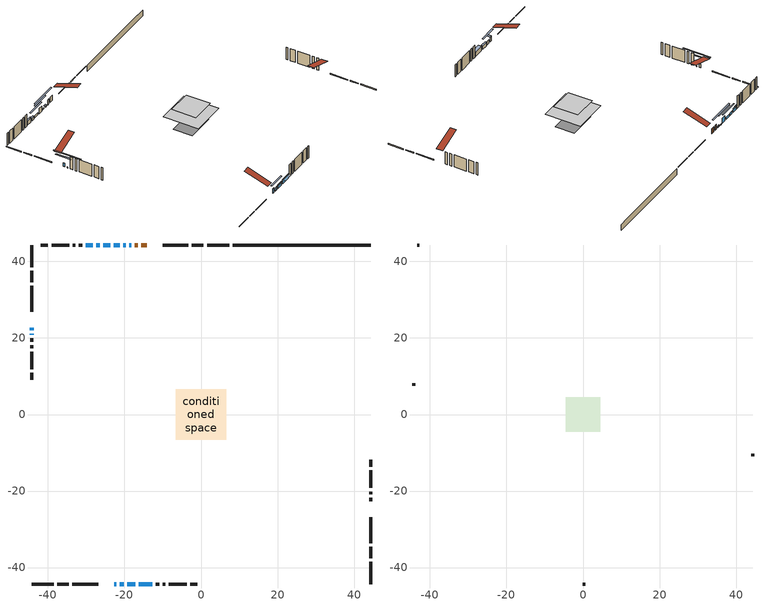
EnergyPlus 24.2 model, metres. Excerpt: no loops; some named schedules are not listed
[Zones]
conditioned space
 floor adiabatic (AdiabaticFloorConstruction): -6.65,-6.65 -6.65,6.65 6.65,6.65 6.65,-6.65 z2.75
 floor foundation (Slab1 construction): -5.33,-3.66 -5.33,3.66 5.33,3.66 5.33,-3.66 z-2.13
 wall outside (RimJoist1 construction): 7.42,44.31 1.58,44.31 / -44.31,-44.31 -38.47,-44.31 / -44.31,44.31 -44.31,38.47 / 44.31,-44.31 44.31,-38.47 z0.31:0.61
 wall outside (RimJoist2 construction): 0.65,44.31 -2.36,44.31 / -37.54,-44.31 -34.53,-44.31 / -44.31,37.54 -44.31,34.53 / 44.31,-37.54 44.31,-34.53 z0.31:0.61
 wall outside (RimJoist3 construction): -3.29,44.31 -10.04,44.31 / -33.6,-44.31 -26.86,-44.31 / -44.31,33.6 -44.31,26.86 / 44.31,-33.6 44.31,-26.86 z0.31:0.61
 wall outside (AdiabaticWallConstruction 1): -14.24,44.31 -15.58,44.31 / -16.5,44.31 -17.36,44.31 z0.31:2.34
 wall outside (AdiabaticWallConstruction): -22.66,-44.31 -22.15,-44.31 z0.31:2.09; -18.29,44.31 -18.8,44.31 z0.31:0.82; -21.22,-44.31 -20.2,-44.31 / -19.28,-44.31 -17.24,-44.31 z0.31:1.58; -44.31,22.66 -44.31,22.04 z0.31:1.84; -19.73,44.31 -20.32,44.31 z0.31:0.65; -44.31,21.12 -44.31,20.82 z0.31:0.66; -16.32,-44.31 -12.76,-44.31 / -28.3,44.31 -30.08,44.31 z0.31:1.83; -21.25,44.31 -22.77,44.31 z0.31:2.34; -23.7,44.31 -25.53,44.31 / -26.46,44.31 -27.37,44.31 z0.31:1.23
 wall outside (Wall1 construction): -31.01,44.31 -31.92,44.31 / -11.83,-44.31 -10.92,-44.31 / -44.31,19.89 -44.31,18.98 / 44.31,-22.65 44.31,-21.74 z0.31:5.19
 wall outside (Wall2 construction): -32.85,44.31 -33.52,44.31 / -9.99,-44.31 -9.32,-44.31 / -44.31,18.05 -44.31,17.38 / 44.31,-20.82 44.31,-20.14 z0.31:5.19
 wall outside (Wall3 construction): -34.45,44.31 -39.08,44.31 / -8.39,-44.31 -3.76,-44.31 / -44.31,16.45 -44.31,11.82 / 44.31,-19.21 44.31,-14.59 z0.31:5.19
 wall outside (Wall4 construction): -40,44.31 -41.86,44.31 / -2.84,-44.31 -0.98,-44.31 / -44.31,10.9 -44.31,9.04 / 44.31,-13.66 44.31,-11.8 z0.31:5.19
 wall foundation (FoundationWall1 construction): 8.35,44.31,-2.13 8.35,44.31,0.31 40.72,44.31,0.31 40.72,44.31,0.23 44.31,44.31,0.23 44.31,44.31,-2.13
 window (WindowConstruction 9): -22.65,-44.31 -22.15,-44.31 z0.31:2.09
 window (WindowConstruction 5): -18.29,44.31 -18.8,44.31 z0.31:0.82
 window (WindowConstruction 6): -21.22,-44.31 -20.2,-44.31 z0.31:1.58
 window (WindowConstruction 7): -19.28,-44.31 -17.24,-44.31 z0.31:1.58
 window (WindowConstruction 8): -44.31,22.65 -44.31,22.05 z0.31:1.83
 window (WindowConstruction 10): -19.73,44.31 -20.32,44.31 z0.31:0.65
 window (WindowConstruction 11): -44.31,21.12 -44.31,20.82 z0.31:0.65
 window (WindowConstruction): -16.32,-44.31 -12.76,-44.31 z0.31:1.83
 window (WindowConstruction 1): -21.25,44.31 -22.77,44.31 z0.31:2.34
 window (WindowConstruction 2): -23.7,44.31 -25.53,44.31 z0.31:1.22
 window (WindowConstruction 3): -26.46,44.31 -27.37,44.31 z0.31:1.22
 window (WindowConstruction 4): -28.3,44.31 -30.08,44.31 z0.31:1.83
 door (Door): -14.24,44.31 -15.58,44.31 z0.31:2.34
 door (Door 1): -16.5,44.31 -17.36,44.31 z0.31:2.34
 ceiling adiabatic (AdiabaticFloorConstruction): 6.65,-6.65 6.65,6.65 -6.65,6.65 -6.65,-6.65 z2.75
attic - vented
 floor to conditioned space (Floor1 construction Reversed): -4.57,-4.57 -4.57,4.57 4.57,4.57 4.57,-4.57 z5.19
 wall outside (Wall5 construction): -42.79,44.31 -43.38,44.31 / -0.05,-44.31 0.54,-44.31 / -44.31,8.11 -44.31,7.52 / 44.31,-10.87 44.31,-10.28 z0.31:5.19
 roof outside (Roof1 construction): -13.31,44.31,5.19 -13.31,35.41,8.16 -10.96,35.41,8.16 -10.96,44.31,5.19; -23.58,-44.31,5.19 -23.58,-35.41,8.16 -25.93,-35.41,8.16 -25.93,-44.31,5.19; -44.31,23.58,5.19 -35.41,23.58,8.16 -35.41,25.93,8.16 -44.31,25.93,5.19; 44.31,-23.58,5.19 35.41,-23.58,8.16 35.41,-25.93,8.16 44.31,-25.93,5.19
shading: -22,-44.31 -22.8,-44.31 -22.8,-45.53 -22,-45.53 z2.24; -19,44.31 -18.09,44.31 -18.09,44.72 -19,44.72 z1.02; -17.56,-44.31 -23.86,-44.31 -23.86,-44.72 -17.56,-44.72 z4.22; -17.04,-44.31 -19.48,-44.31 -19.48,-44.72 -17.04,-44.72 z1.78; -44.31,19.41 -44.31,25.29 -44.72,25.29 -44.72,19.41 z4.47; -25.4,44.31 -14.65,44.31 -14.65,44.72 -25.4,44.72 z5.73; -44.31,15.74 -44.31,26.2 -44.72,26.2 -44.72,15.74 z5.73; -12.61,-44.31 -16.47,-44.31 -16.47,-45.53 -12.61,-45.53 z1.98; -25.41,44.31 -18.61,44.31 -18.61,44.72 -25.41,44.72 z4.98; -28.17,44.31 -21.06,44.31 -21.06,44.72 -28.17,44.72 z3.86; -27.57,44.31 -26.26,44.31 -26.26,44.72 -27.57,44.72 z1.43; -30.28,44.31 -28.1,44.31 -28.1,44.72 -30.28,44.72 z2.04
[Building]
Building 1: Terrain=Suburbs
[Site:Location]
Ottawa Intl AP_ON: Latitude {deg}=45.32; Longitude {deg}=-75.67; Time Zone {hr}=-5; Elevation {m}=115; Keep Site Location Information=Yes
[Site:GroundTemperature:Shallow]
1.18808, -1.19398, -1.38475, -0.254337, 4.28362, 8.80044, 12.7163, 15.1969, 15.4076, 13.3901, 9.57408, 5.19582
[Site:WaterMainsTemperature]
Calculation Method=Schedule; Temperature Schedule=mains temperature schedule
[Material] Roughness=Rough; Thermal Absorptance=0.9
Name | Thickness {m} | Conductivity {W/m-K} | Density {kg/m3} | Specific Heat {J/kg-K} | Solar Absorptance | Visible Absorptance
asphalt or fiberglass shingles | 0.00635 | 0.162714 | 1121.4 | 1465.45 | 0.84 | 0.84
ceiling loosefill ins | 0.169333 | 0.0480833 | 16.02 | 1046.75 | 0.7 | 0.7
ceiling stud and cavity | 0.1397 | 0.0912971 | 65.682 | 1177.47 | 0.7 | 0.7
concrete 4.0 in. | 0.1016 | 1.803125 | 2242.8 | 837.4 | 0.7 | 0.7
concrete 8.0 in. | 0.2032 | 1.803125 | 2242.8 | 837.4 | 0.7 | 0.7
door material | 0.04445 | 0.053851 | 512.64 | 1214.23 | 0.7 | 0.7
exterior vertical ins | 0.00222023 | 0.029427 | 32.04 | 1214.23 | 0.7 | 0.7
floor covering | 0.0127 | 0.0433444 | 54.468 | 1339.84 | 0.6 | 0.6
floor rigid ins; wall rigid ins 1 | 0.512978 | 0.029427 | 32.04 | 1214.23 | 0.7 | 0.7
floor stud and cavity | 0.1397 | 1.75129 | 37.0049 | 1207.88 | 0.7 | 0.7
furniture material conditioned space 1 | 0.1524 | 0.115458 | 640.8 | 1214.23 | 0.6 | 0.6
gypsum board | 0.0127 | 0.160291 | 801 | 837.4 | 0.6 | 0.6
gypsum board 1 | 0.0127 | 0.160291 | 801 | 837.4 | 0.7 | 0.7
osb sheathing 0.5 in. | 0.0127 | 0.115458 | 512.64 | 1214.23 | 0.7 | 0.7
osb sheathing 0.75 in. | 0.01905 | 0.115458 | 512.64 | 1214.23 | 0.7 | 0.7
osb sheathing 2.0 in. | 0.0508 | 0.115458 | 512.64 | 1214.23 | 0.7 | 0.7
rim joist rigid ins; wall rigid ins | 0.051816 | 0.029427 | 32.04 | 1214.23 | 0.7 | 0.7
rim joist stud and cavity | 0.0508 | 0.0451784 | 125.044 | 1163.47 | 0.6 | 0.6
rim joist stud and cavity 1 | 0.0508 | 0.0407728 | 125.044 | 1163.47 | 0.6 | 0.6
rim joist stud and cavity 2 | 0.0508 | 0.0405436 | 125.044 | 1163.47 | 0.6 | 0.6
wall stud and cavity | 0.1397 | 0.163586 | 139.0536 | 1170.24 | 0.7 | 0.7
wall stud and cavity 1 | 0.1397 | 0.244123 | 139.0536 | 1170.24 | 0.7 | 0.7
wall stud and cavity 2 | 0.1397 | 0.215597 | 139.0536 | 1170.24 | 0.7 | 0.7
wall stud and cavity 3 | 0.1397 | 0.258437 | 139.0536 | 1170.24 | 0.7 | 0.7
wall stud and cavity 4 | 0.0889 | 6.1454 | 50.32683 | 1063.81 | 0.6 | 0.6
wall stud and cavity 5 | 0.0889 | 0.380278 | 52.3479 | 1209.89 | 0.7 | 0.7
wall stud and cavity 6 | 0.0889 | 0.391764 | 83.0341 | 1211.67 | 0.7 | 0.7
wood siding | 0.0254 | 0.102417 | 544.68 | 1172.36 | 0.4 | 0.4
wood siding 1 | 0.00254 | 0.102417 | 544.68 | 1172.36 | 0.4 | 0.4
wood siding 2; wood siding 3; wood siding 4 | 0.0254 | 0.102417 | 544.68 | 1172.36 | 0.7 | 0.7
[WindowMaterial:SimpleGlazingSystem]
Name | U-Factor {W/m2-K} | Solar Heat Gain Coefficient
WindowMaterial | 2.07133 | 0.6
WindowMaterial 1 | 2.248488 | 0.54
WindowMaterial 2 | 2.28142 | 0.52
WindowMaterial 3 | 2.57724 | 0.39
WindowMaterial 4 | 2.19568 | 0.55
WindowMaterial 5 | 2.32003 | 0.51
WindowMaterial 6 | 2.64197 | 0.47
WindowMaterial 7 | 2.85376 | 0.17
[Construction]
AdiabaticFloorConstruction: floor stud and cavity, floor rigid ins, osb sheathing 0.75 in., floor covering
AdiabaticWallConstruction: wood siding 3, wall rigid ins 1, wall stud and cavity 5, gypsum board
AdiabaticWallConstruction 1: wood siding 4, wall rigid ins 1, wall stud and cavity 5, gypsum board
Door; Door 1: door material
Floor1 construction Reversed: gypsum board, ceiling stud and cavity, ceiling loosefill ins
FoundationWall1 construction: concrete 8.0 in., gypsum board 1
furniture construction conditioned space 1: furniture material conditioned space 1
PartitionWallConstruction: gypsum board, wall stud and cavity 6, gypsum board
RimJoist1 construction: wood siding 2, osb sheathing 2.0 in., rim joist stud and cavity
RimJoist2 construction: wood siding 2, rim joist rigid ins, osb sheathing 2.0 in., rim joist stud and cavity 1
RimJoist3 construction: wood siding 2, rim joist rigid ins, osb sheathing 2.0 in., rim joist stud and cavity 2
Roof1 construction: asphalt or fiberglass shingles
Slab1 construction: concrete 4.0 in.
Wall1 construction: wood siding, wall rigid ins, osb sheathing 0.5 in., wall stud and cavity, gypsum board
Wall2 construction: wood siding, wall rigid ins, osb sheathing 0.5 in., wall stud and cavity 1, gypsum board
Wall3 construction: wood siding, wall rigid ins, osb sheathing 0.5 in., wall stud and cavity 2, gypsum board
Wall4 construction: wood siding, wall rigid ins, osb sheathing 0.5 in., wall stud and cavity 3, gypsum board
Wall5 construction: wood siding 1, wall stud and cavity 4
WindowConstruction; WindowConstruction 4: WindowMaterial
WindowConstruction 1: WindowMaterial 1
WindowConstruction 10; WindowConstruction 11: WindowMaterial 7
WindowConstruction 2; WindowConstruction 3: WindowMaterial 2
WindowConstruction 5: WindowMaterial 3
WindowConstruction 6; WindowConstruction 7: WindowMaterial 4
WindowConstruction 8: WindowMaterial 5
WindowConstruction 9: WindowMaterial 6
[Zone] Multiplier=1; Part of Total Floor Area=Yes
Name | Volume {m3}
attic - vented | 40.2936
conditioned space | 637.5
[Space]
Name | Zone | Volume {m3}
attic - vented 1 | attic - vented | 40.2936
conditioned space 1 | conditioned space | 637.5
[ZoneInfiltration:EffectiveLeakageArea]
infil attic - vented 1: Zone or Space=attic - vented 1; Schedule=Always On Discrete; Effective Air Leakage Area {cm2}=3520.42; Stack Coefficient=0.000545563; Wind Coefficient=1.57813e-05
[ZoneMixing]
whole house fan mix: Zone or Space=attic - vented; Schedule=Always On Continuous; Design Flow Rate Calculation Method=Flow/Zone; Design Flow Rate {m3/s}=0; Source Zone or Space=conditioned space
[SurfaceProperty:ExposedFoundationPerimeter]
Slab1: Exposed Perimeter Calculation Method=TotalExposedPerimeter; Total Exposed Perimeter {m}=35.966
[InternalMass] Zone or ZoneList=conditioned space; Space or SpaceList=conditioned space 1
Name | Construction | Surface Area {m2}
furniture mass conditioned space 1 | furniture construction conditioned space 1 | 102.012
partition wall mass | PartitionWallConstruction | 255.03
[Lights]
interior lighting: Zone or ZoneList or Space or SpaceList=conditioned space 1; Schedule=interior lighting schedule; Design Level Calculation Method=LightingLevel; Lighting Level {W}=343.2; Return Air Fraction=0; Fraction Radiant=0.6; Fraction Visible=0.2; Fraction Replaceable=1
[People]
occupants: Zone or ZoneList or Space or SpaceList=conditioned space 1; Number of People Schedule=occupants schedule; Number of People Calculation Method=People; Number of People=3; Fraction Radiant=0.314171; Sensible Heat Fraction=0.56303; Activity Level Schedule=occupants activity schedule; Carbon Dioxide Generation Rate {m3/s-W}=0; Enable ASHRAE 55 Comfort Warnings=No; Mean Radiant Temperature Calculation Type=EnclosureAveraged
[ElectricEquipment] Zone or ZoneList or Space or SpaceList=conditioned space 1; Design Level Calculation Method=EquipmentLevel
Name | Schedule | Design Level {W} | Fraction Latent | Fraction Radiant | Fraction Lost
clothes dryer | clothes dryer schedule | 140.772 | 0.015 | 0.081 | 0.85
clothes washer | clothes washer schedule | 32.1985 | 0.03 | 0.162 | 0.7
cooking range | cooking range schedule | 215.147 | 0.08 | 0.432 | 0.2
dishwasher | dishwasher schedule | 66.8632 | 0.3 | 0.18 | 0.4
fridge | fridge schedule | 72.9452 | 0 | 0.6 | 0
mech vent house fan | mech vent house fan schedule | 0 | 0 | 0 | 1
mech vent house fan cfis | mech vent house fan cfis schedule | 0 | 0 | 0 | 0
misc plug loads | misc plug loads schedule | 494.7 | 0.045 | 0.513 | 0.1
whole house fan | Always On Discrete | 0 | 0 | 0 | 1
[OtherEquipment] Zone or ZoneList or Space or SpaceList=conditioned space 1; Design Level Calculation Method=EquipmentLevel
Name | Fuel Type | Schedule | Design Level {W} | Fraction Latent | Fraction Radiant | Fraction Lost
clothes dryer 1 | Electricity | clothes dryer schedule | 0 | 0.015 | 0.081 | 0.85
cooking range 1 | Electricity | cooking range schedule | 0 | 0.08 | 0.432 | 0.2
general water use latent | None | general water use schedule | 62.594 | 1 | 0 | 0
general water use sensible | None | general water use schedule | -61.6891 | 0 | 0.6 | 0
mech vent house fan latent load | None | Always On Discrete | 0 | 1 | 0 | 0
mech vent house fan sensible load | None | Always On Discrete | 0 | 0 | 0 | 0
water heater energy adjustment1 | Electricity | Always On Discrete | 0.01 | 0 | 0 | 1
[ZoneInfiltration:DesignFlowRate] Zone or ZoneList or Space or SpaceList=conditioned space 1; Schedule=Always On Discrete; Design Flow Rate Calculation Method=Flow/Zone; Design Flow Rate {m3/s}=0
infil flow; natural vent flow; whole house fan flow
[AvailabilityManager:Scheduled]
central ac and furnace airloop Availability Manager: Schedule=Always On Discrete
[Foundation:Kiva]
Foundation Kiva 1: Initial Indoor Air Temperature {C}=21; Wall Height Above Grade {m}=0.309982; Wall Depth Below Slab {m}=0.2032; Custom Block Material Name 1=exterior vertical ins; Custom Block Depth 1 {m}=2.43998; Custom Block X Position 1 {m}=0.2159; Custom Block Z Position 1 {m}=0
[Foundation:Kiva:Settings]
Soil Conductivity {W/m-K}=0.849921; Soil Density {kg/m3}=1842.3; Soil Specific Heat {J/kg-K}=418.7; Ground Solar Absorptivity=0.9; Ground Thermal Absorptivity=0.9; Ground Surface Roughness {m}=0.03; Far-Field Width {m}=40; Deep-Ground Boundary Condition=ZeroFlux; Deep-Ground Depth {m}=40; Minimum Cell Dimension {m}=0.2; Maximum Cell Growth Coefficient=3; Simulation Timestep=Timestep
[Exterior:Lights]
exterior lighting: Schedule=exterior lighting schedule; Design Level {W}=75.6
[EnergyManagementSystem:GlobalVariable]
central_ac_and_furnace_airloop_Fan_RTF
infil_program_Qfan
infil_program_Qinf
natural_vent_program_Qnv
natural_vent_program_Qwhf
[EnergyManagementSystem:Sensor]
Name | Output:Variable or Output:Meter Index Key | Output:Variable or Output:Meter
airflow_gain | infil flow | Infiltration Sensible Heat Gain Energy
airflow_gain_1 | natural vent flow | Infiltration Sensible Heat Gain Energy
airflow_gain_2 | whole house fan flow | Infiltration Sensible Heat Gain Energy
airflow_loss | infil flow | Infiltration Sensible Heat Loss Energy
airflow_loss_1 | natural vent flow | Infiltration Sensible Heat Loss Energy
airflow_loss_2 | whole house fan flow | Infiltration Sensible Heat Loss Energy
clg_load_cond |  | Cooling:EnergyTransfer:Zone:CONDITIONED SPACE
clg_sp_s; clg_sp_s_1 | cooling setpoint | Schedule Value
clothes_dryer_exhaust_0_sch_s | clothes dryer exhaust 0 schedule | Schedule Value
cool_season | cooling season schedule | Schedule Value
htg_load_cond |  | Heating:EnergyTransfer:Zone:CONDITIONED SPACE
htg_sp_s; htg_sp_s_1 | heating setpoint | Schedule Value
ig_ee_conv | clothes dryer | Electric Equipment Convective Heating Energy
ig_ee_conv_2 | cooking range | Electric Equipment Convective Heating Energy
ig_ee_conv_4 | fridge | Electric Equipment Convective Heating Energy
ig_ee_conv_5 | misc plug loads | Electric Equipment Convective Heating Energy
ig_ee_conv_6 | whole house fan | Electric Equipment Convective Heating Energy
ig_ee_rad | clothes dryer | Electric Equipment Radiant Heating Energy
ig_ee_rad_2 | cooking range | Electric Equipment Radiant Heating Energy
ig_ee_rad_4 | fridge | Electric Equipment Radiant Heating Energy
ig_ee_rad_5 | misc plug loads | Electric Equipment Radiant Heating Energy
ig_ee_rad_6 | whole house fan | Electric Equipment Radiant Heating Energy
ig_lgt_conv | interior lighting | Lights Convective Heating Energy
ig_lgt_rad | interior lighting | Lights Radiant Heating Energy
ig_lgt_vis | interior lighting | Lights Visible Radiation Heating Energy
ig_oe_conv | clothes dryer 1 | Other Equipment Convective Heating Energy
ig_oe_conv_1 | cooking range 1 | Other Equipment Convective Heating Energy
ig_oe_conv_2 | general water use latent | Other Equipment Convective Heating Energy
ig_oe_conv_3 | general water use sensible | Other Equipment Convective Heating Energy
ig_oe_conv_4 | water heater energy adjustment1 | Other Equipment Convective Heating Energy
ig_oe_rad | clothes dryer 1 | Other Equipment Radiant Heating Energy
ig_oe_rad_1 | cooking range 1 | Other Equipment Radiant Heating Energy
ig_oe_rad_2 | general water use latent | Other Equipment Radiant Heating Energy
ig_oe_rad_3 | general water use sensible | Other Equipment Radiant Heating Energy
ig_oe_rad_4 | water heater energy adjustment1 | Other Equipment Radiant Heating Energy
ig_ppl_conv | occupants | People Convective Heating Energy
ig_ppl_rad | occupants | People Radiant Heating Energy
im_conv | furniture mass conditioned space 1 | Surface Inside Face Convection Heat Gain Energy
im_conv_1 | partition wall mass | Surface Inside Face Convection Heat Gain Energy
im_ig | furniture mass conditioned space 1 | Surface Inside Face Internal Gains Radiation Heat Gain Energy
im_ig_1 | partition wall mass | Surface Inside Face Internal Gains Radiation Heat Gain Energy
im_lgt | furniture mass conditioned space 1 | Surface Inside Face Lights Radiation Heat Gain Energy
im_lgt_1 | partition wall mass | Surface Inside Face Lights Radiation Heat Gain Energy
im_sol | furniture mass conditioned space 1 | Surface Inside Face Solar Radiation Heat Gain Energy
im_sol_1 | partition wall mass | Surface Inside Face Solar Radiation Heat Gain Energy
im_surf | furniture mass conditioned space 1 | Surface Inside Face Net Surface Thermal Radiation Heat Gain Energy
im_surf_1 | partition wall mass | Surface Inside Face Net Surface Thermal Radiation Heat Gain Energy
mv_conv | mech vent house fan | Electric Equipment Convective Heating Energy
mv_conv_1 | mech vent house fan cfis | Electric Equipment Convective Heating Energy
mv_conv_2 | mech vent house fan latent load | Other Equipment Convective Heating Energy
mv_conv_3 | mech vent house fan sensible load | Other Equipment Convective Heating Energy
mv_rad | mech vent house fan | Electric Equipment Radiant Heating Energy
mv_rad_1 | mech vent house fan cfis | Electric Equipment Radiant Heating Energy
mv_rad_2 | mech vent house fan latent load | Other Equipment Radiant Heating Energy
mv_rad_3 | mech vent house fan sensible load | Other Equipment Radiant Heating Energy
natural_vent_s | natural vent schedule | Schedule Value
out_pb_s |  | Site Outdoor Air Barometric Pressure
out_wt_s |  | Site Outdoor Air Humidity Ratio
site_vw_s |  | Site Wind Speed
ss_back_out | Window1 | Surface Window Shortwave from Zone Back Out Window Heat Transfer Rate
ss_back_out_1 | Window10 | Surface Window Shortwave from Zone Back Out Window Heat Transfer Rate
ss_back_out_10 | Window8 | Surface Window Shortwave from Zone Back Out Window Heat Transfer Rate
ss_back_out_11 | Window9 | Surface Window Shortwave from Zone Back Out Window Heat Transfer Rate
ss_back_out_2 | Window11 | Surface Window Shortwave from Zone Back Out Window Heat Transfer Rate
ss_back_out_3 | Window12 | Surface Window Shortwave from Zone Back Out Window Heat Transfer Rate
ss_back_out_4 | Window14 | Surface Window Shortwave from Zone Back Out Window Heat Transfer Rate
ss_back_out_5 | Window15 | Surface Window Shortwave from Zone Back Out Window Heat Transfer Rate
ss_back_out_6 | Window17 | Surface Window Shortwave from Zone Back Out Window Heat Transfer Rate
ss_back_out_7 | Window3 | Surface Window Shortwave from Zone Back Out Window Heat Transfer Rate
ss_back_out_8 | Window5 | Surface Window Shortwave from Zone Back Out Window Heat Transfer Rate
ss_back_out_9 | Window6 | Surface Window Shortwave from Zone Back Out Window Heat Transfer Rate
ss_conv | Door1 | Surface Inside Face Convection Heat Gain Energy
ss_conv_1 | Door2 | Surface Inside Face Convection Heat Gain Energy
ss_conv_10 | Window5 | Surface Inside Face Convection Heat Gain Energy
ss_conv_11 | Window6 | Surface Inside Face Convection Heat Gain Energy
ss_conv_12 | Window8 | Surface Inside Face Convection Heat Gain Energy
ss_conv_13 | Window9 | Surface Inside Face Convection Heat Gain Energy
ss_conv_2 | Window1 | Surface Inside Face Convection Heat Gain Energy
ss_conv_3 | Window10 | Surface Inside Face Convection Heat Gain Energy
ss_conv_4 | Window11 | Surface Inside Face Convection Heat Gain Energy
ss_conv_5 | Window12 | Surface Inside Face Convection Heat Gain Energy
ss_conv_6 | Window14 | Surface Inside Face Convection Heat Gain Energy
ss_conv_7 | Window15 | Surface Inside Face Convection Heat Gain Energy
ss_conv_8 | Window17 | Surface Inside Face Convection Heat Gain Energy
ss_conv_9 | Window3 | Surface Inside Face Convection Heat Gain Energy
ss_ig | Door1 | Surface Inside Face Internal Gains Radiation Heat Gain Energy
ss_ig_1 | Door2 | Surface Inside Face Internal Gains Radiation Heat Gain Energy
ss_ig_10 | Window5 | Surface Inside Face Internal Gains Radiation Heat Gain Energy
ss_ig_11 | Window6 | Surface Inside Face Internal Gains Radiation Heat Gain Energy
ss_ig_12 | Window8 | Surface Inside Face Internal Gains Radiation Heat Gain Energy
ss_ig_13 | Window9 | Surface Inside Face Internal Gains Radiation Heat Gain Energy
ss_ig_2 | Window1 | Surface Inside Face Internal Gains Radiation Heat Gain Energy
ss_ig_3 | Window10 | Surface Inside Face Internal Gains Radiation Heat Gain Energy
ss_ig_4 | Window11 | Surface Inside Face Internal Gains Radiation Heat Gain Energy
ss_ig_5 | Window12 | Surface Inside Face Internal Gains Radiation Heat Gain Energy
ss_ig_6 | Window14 | Surface Inside Face Internal Gains Radiation Heat Gain Energy
ss_ig_7 | Window15 | Surface Inside Face Internal Gains Radiation Heat Gain Energy
ss_ig_8 | Window17 | Surface Inside Face Internal Gains Radiation Heat Gain Energy
ss_ig_9 | Window3 | Surface Inside Face Internal Gains Radiation Heat Gain Energy
ss_lgt | Door1 | Surface Inside Face Lights Radiation Heat Gain Energy
ss_lgt_1 | Door2 | Surface Inside Face Lights Radiation Heat Gain Energy
ss_sol | Door1 | Surface Inside Face Solar Radiation Heat Gain Energy
ss_sol_1 | Door2 | Surface Inside Face Solar Radiation Heat Gain Energy
ss_surf | Door1 | Surface Inside Face Net Surface Thermal Radiation Heat Gain Energy
ss_surf_1 | Door2 | Surface Inside Face Net Surface Thermal Radiation Heat Gain Energy
ss_surf_10 | Window5 | Surface Inside Face Net Surface Thermal Radiation Heat Gain Energy
ss_surf_11 | Window6 | Surface Inside Face Net Surface Thermal Radiation Heat Gain Energy
ss_surf_12 | Window8 | Surface Inside Face Net Surface Thermal Radiation Heat Gain Energy
ss_surf_13 | Window9 | Surface Inside Face Net Surface Thermal Radiation Heat Gain Energy
ss_surf_2 | Window1 | Surface Inside Face Net Surface Thermal Radiation Heat Gain Energy
ss_surf_3 | Window10 | Surface Inside Face Net Surface Thermal Radiation Heat Gain Energy
ss_surf_4 | Window11 | Surface Inside Face Net Surface Thermal Radiation Heat Gain Energy
ss_surf_5 | Window12 | Surface Inside Face Net Surface Thermal Radiation Heat Gain Energy
ss_surf_6 | Window14 | Surface Inside Face Net Surface Thermal Radiation Heat Gain Energy
ss_surf_7 | Window15 | Surface Inside Face Net Surface Thermal Radiation Heat Gain Energy
ss_surf_8 | Window17 | Surface Inside Face Net Surface Thermal Radiation Heat Gain Energy
ss_surf_9 | Window3 | Surface Inside Face Net Surface Thermal Radiation Heat Gain Energy
ss_trans_in | Window1 | Surface Window Transmitted Solar Radiation Rate
ss_trans_in_1 | Window10 | Surface Window Transmitted Solar Radiation Rate
ss_trans_in_10 | Window8 | Surface Window Transmitted Solar Radiation Rate
ss_trans_in_11 | Window9 | Surface Window Transmitted Solar Radiation Rate
ss_trans_in_2 | Window11 | Surface Window Transmitted Solar Radiation Rate
ss_trans_in_3 | Window12 | Surface Window Transmitted Solar Radiation Rate
ss_trans_in_4 | Window14 | Surface Window Transmitted Solar Radiation Rate
ss_trans_in_5 | Window15 | Surface Window Transmitted Solar Radiation Rate
ss_trans_in_6 | Window17 | Surface Window Transmitted Solar Radiation Rate
ss_trans_in_7 | Window3 | Surface Window Transmitted Solar Radiation Rate
ss_trans_in_8 | Window5 | Surface Window Transmitted Solar Radiation Rate
ss_trans_in_9 | Window6 | Surface Window Transmitted Solar Radiation Rate
ss_trans_out | Window1 | Surface Inside Face Initial Transmitted Diffuse Transmitted Out Window Solar Radiation Rate
